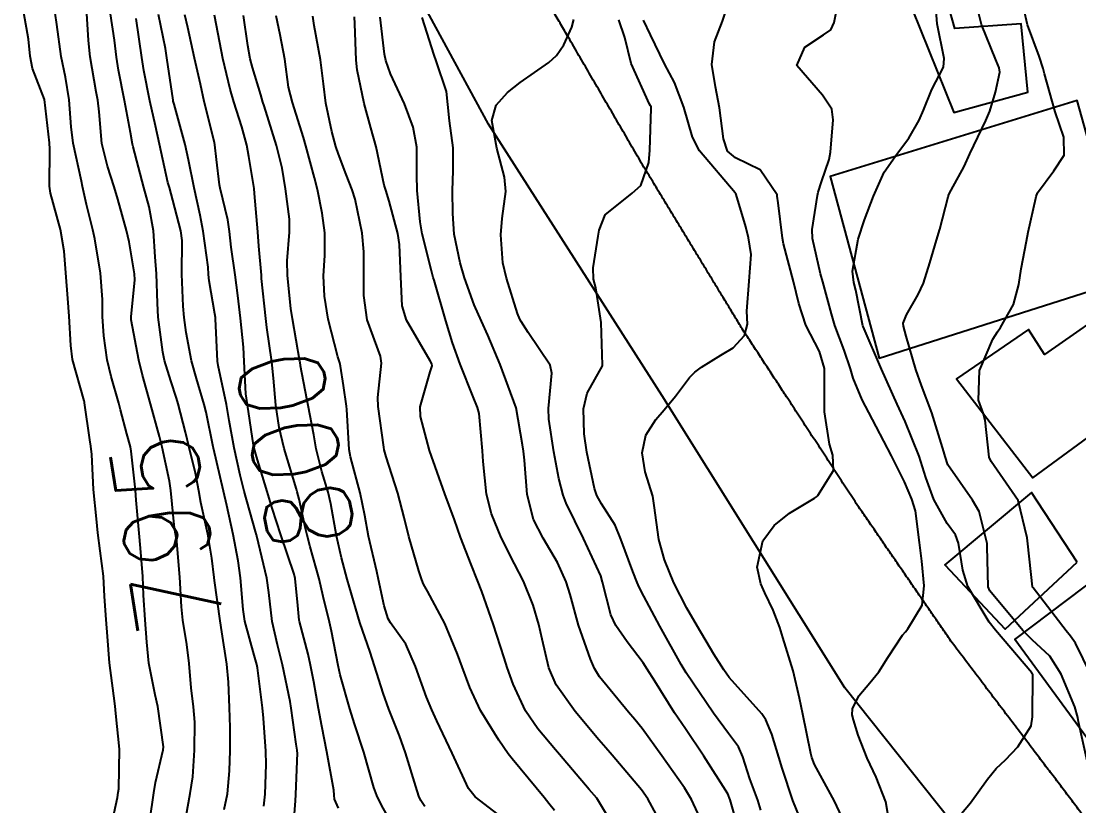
# Model space of a CAD drawing. Header units: metres. Extents: x 307586 to 320046, y 7427249 to 7434250.
# Drawn here: x 319247.46 to 319296.4, y 7429128.2 to 7429164.49 of the extents above; entities that cross this region are included whole.
import ezdxf
from ezdxf.enums import TextEntityAlignment as Align

# ---------------------------------------------------------------- set-up
doc = ezdxf.new("R2010")
doc.units = ezdxf.units.M
doc.header["$MEASUREMENT"] = 0
for name, color, linetype in [('Cotas', 45, 'Continuous'), ('Curvas de Nivel 1m', 11, 'Continuous'), ('Curvas de Nivel 5m', 15, 'Continuous'), ('Edificações', 30, 'Continuous'), ('Vias Primárias', 230, 'Continuous')]:
    doc.layers.add(name, color=color, linetype=linetype)
doc.styles.add('Style-STANDARD', font='STANDARD.shx')

msp = doc.modelspace()

# ---------------------------------------------------------------- linework, layer by layer
at = {"layer": 'Curvas de Nivel 1m', "flags": 128}
for points, elevation in [([(319287.757, 7429126.764), (319287.476, 7429128.387), (319287.032, 7429129.53), (319286.615, 7429130.396), (319286.194, 7429131.465), (319285.971, 7429132.174), (319285.92, 7429132.404), (319285.931, 7429132.68), (319286.216, 7429133.285), (319286.737, 7429133.883), (319287.15, 7429134.391), (319287.561, 7429135.066), (319288.25, 7429136.085), (319288.379, 7429136.251), (319288.485, 7429136.378), (319289.151, 7429137.484), (319289.249, 7429138.37), (319289.145, 7429139.521), (319289.034, 7429140.373), (319288.848, 7429141.844), (319288.679, 7429142.376), (319288.335, 7429143.182), (319287.729, 7429144.386), (319287.022, 7429145.738), (319286.68, 7429146.397), (319286.379, 7429146.98), (319285.954, 7429147.972), (319285.832, 7429148.408), (319285.545, 7429149.273), (319285.12, 7429150.42), (319284.962, 7429150.956), (319284.554, 7429152.428), (319284.449, 7429152.811), (319284.081, 7429154.434), (319284.058, 7429154.854), (319284.309, 7429156.432), (319284.341, 7429156.585), (319284.499, 7429157.061), (319284.85, 7429158.086), (319284.912, 7429158.426), (319285.034, 7429159.929), (319284.976, 7429160.426), (319284.549, 7429161.062), (319283.353, 7429162.442), (319283.725, 7429163.289), (319284.584, 7429163.86), (319284.927, 7429164.087), (319285.074, 7429164.425), (319285.328, 7429165.7)], 811), ([(319290.138, 7429126.864), (319291.388, 7429128.342), (319292.174, 7429129.429), (319292.58, 7429129.925), (319293.008, 7429130.322), (319293.581, 7429130.924), (319294.199, 7429131.904), (319294.262, 7429132.309), (319294.271, 7429134.271), (319294.26, 7429134.31), (319294.25, 7429134.326), (319294.233, 7429134.346), (319292.548, 7429136.327), (319292.258, 7429136.693), (319291.272, 7429138.345), (319291.038, 7429139.097), (319290.842, 7429140.352), (319290.689, 7429140.736), (319290.312, 7429141.257), (319289.691, 7429142.366), (319289.33, 7429143.378), (319289.02, 7429144.373), (319288.369, 7429145.976), (319288.176, 7429146.382), (319287.99, 7429146.771), (319287.275, 7429148.391), (319286.422, 7429150.372), (319286.413, 7429150.4), (319286.084, 7429152.05), (319285.998, 7429152.407), (319285.935, 7429152.923), (319286.197, 7429154.404), (319286.482, 7429155.3), (319286.895, 7429156.404), (319287.401, 7429157.505), (319288.009, 7429158.388), (319288.53, 7429159.086), (319289.009, 7429159.905), (319289.21, 7429160.373), (319289.599, 7429161.323), (319290.133, 7429162.364), (319290.169, 7429162.764), (319289.853, 7429164.367), (319289.782, 7429165.187)], 812), ([(319296.788, 7429130.274), (319296.391, 7429132.088), (319296.362, 7429132.278), (319296.21, 7429132.773), (319295.591, 7429134.29), (319295.057, 7429135.114), (319294.249, 7429135.875), (319293.81, 7429136.314), (319292.28, 7429138.139), (319292.204, 7429138.331), (319292.167, 7429140.198), (319292.162, 7429140.332), (319291.79, 7429141.81), (319291.484, 7429142.343), (319290.347, 7429143.976), (319290.211, 7429144.361), (319290.151, 7429144.566), (319289.606, 7429146.368), (319289.126, 7429147.638), (319288.862, 7429148.375), (319288.418, 7429149.923), (319288.293, 7429150.381), (319288.281, 7429150.525), (319288.428, 7429150.903), (319288.961, 7429151.852), (319289.213, 7429152.372), (319289.507, 7429153.32), (319289.817, 7429154.367), (319289.97, 7429154.873), (319290.35, 7429156.361), (319290.389, 7429156.467), (319290.498, 7429156.667), (319291.099, 7429157.767), (319291.361, 7429158.347), (319292.099, 7429159.897), (319292.29, 7429160.334), (319292.552, 7429161.208), (319292.751, 7429162.138), (319292.724, 7429162.328), (319292.569, 7429162.702), (319291.893, 7429164.341), (319291.636, 7429165.378)], 813), ([(319296.965, 7429134.273), (319296.247, 7429135.717), (319296.019, 7429136.052), (319295.821, 7429136.286), (319294.282, 7429138.281), (319294.265, 7429138.31), (319294.261, 7429138.333), (319294.039, 7429140.313), (319294.019, 7429140.6), (319293.592, 7429142.317), (319292.35, 7429144.118), (319292.247, 7429144.332), (319292.07, 7429146.034), (319291.988, 7429146.336), (319291.756, 7429146.966), (319291.802, 7429148.339), (319292.417, 7429149.776), (319292.632, 7429150.117), (319292.783, 7429150.326), (319293.374, 7429151.38), (319293.621, 7429152.318), (319293.742, 7429153.028), (319293.982, 7429154.315), (319294.063, 7429154.728), (319294.415, 7429156.311), (319294.43, 7429156.375), (319294.497, 7429156.551), (319295.245, 7429157.566), (319295.726, 7429158.298), (319295.705, 7429159.124), (319295.302, 7429160.302), (319294.809, 7429162.059), (319294.752, 7429162.308), (319294.571, 7429162.872), (319294.033, 7429164.316), (319293.852, 7429165.066)], 814), ([(319251.54, 7429126.819), (319251.915, 7429128.578), (319251.956, 7429128.813), (319251.978, 7429128.99), (319252.009, 7429130.813), (319251.846, 7429132.462), (319251.805, 7429132.816), (319251.748, 7429133.279), (319251.546, 7429134.82), (319251.461, 7429136.038), (319251.389, 7429136.823), (319251.314, 7429137.875), (319251.266, 7429138.825), (319251.121, 7429139.997), (319251.015, 7429140.829), (319250.946, 7429141.468), (319250.814, 7429142.833), (319250.732, 7429144.449), (319250.69, 7429144.835), (319250.64, 7429145.12), (319250.4, 7429146.84), (319250.397, 7429146.863), (319250.374, 7429146.927), (319249.84, 7429148.846), (319249.755, 7429149.494), (319249.691, 7429150.847), (319249.624, 7429151.656), (319249.525, 7429152.849), (319249.45, 7429153.858), (319249.279, 7429154.852), (319248.817, 7429156.529), (319248.767, 7429156.857), (319248.791, 7429158.576), (319248.771, 7429158.857), (319248.543, 7429160.86), (319247.986, 7429162.297), (319247.882, 7429162.87), (319247.794, 7429163.652), (319247.593, 7429164.875)], 793), ([(319253.419, 7429127.519), (319253.601, 7429128.796), (319253.683, 7429129.272), (319254.037, 7429130.791), (319254.042, 7429130.934), (319253.781, 7429132.794), (319253.667, 7429133.339), (319253.371, 7429134.799), (319253.274, 7429135.768), (319253.197, 7429136.801), (319253.12, 7429137.946), (319253.088, 7429138.802), (319252.984, 7429140.112), (319252.915, 7429140.804), (319252.787, 7429142.336), (319252.746, 7429142.806), (319252.548, 7429144.61), (319252.515, 7429144.808), (319252.359, 7429145.41), (319252.063, 7429146.508), (319251.982, 7429146.816), (319251.627, 7429148.063), (319251.445, 7429148.824), (319251.295, 7429149.941), (319251.233, 7429150.828), (319251.218, 7429151.615), (319251.137, 7429152.83), (319250.877, 7429154.423), (319250.782, 7429154.835), (319250.718, 7429155.079), (319250.485, 7429156.005), (319250.304, 7429156.842), (319250.248, 7429157.089), (319249.867, 7429158.846), (319249.775, 7429159.597), (319249.687, 7429160.849), (319249.506, 7429161.898), (319249.312, 7429162.853), (319249.111, 7429164.329), (319249.031, 7429164.856)], 794), ([(319256.862, 7429128.037), (319257.004, 7429128.751), (319257.104, 7429129.816), (319257.129, 7429130.751), (319257.126, 7429131.818), (319257.095, 7429132.751), (319257.049, 7429133.923), (319256.972, 7429134.753), (319256.75, 7429136.253), (319256.669, 7429136.756), (319256.407, 7429138.623), (319256.392, 7429138.759), (319256.286, 7429139.65), (319256.092, 7429140.763), (319255.771, 7429142.222), (319255.676, 7429142.77), (319255.523, 7429143.584), (319255.236, 7429144.777), (319255.063, 7429145.483), (319254.729, 7429146.785), (319254.648, 7429147.058), (319254.384, 7429147.862), (319254.1, 7429148.793), (319254.01, 7429149.183), (319253.795, 7429150.796), (319253.771, 7429151.455), (319253.719, 7429152.797), (319253.668, 7429153.584), (319253.592, 7429154.799), (319253.389, 7429155.896), (319253.141, 7429156.804), (319252.645, 7429158.675), (319252.615, 7429158.809), (319252.521, 7429159.34), (319252.251, 7429160.814), (319251.964, 7429162.226), (319251.872, 7429162.82), (319251.784, 7429163.613), (319251.601, 7429164.825)], 796), ([(319258.692, 7429128.19), (319258.76, 7429128.734), (319258.795, 7429130.113), (319258.789, 7429130.734), (319258.683, 7429132.25), (319258.633, 7429132.736), (319258.391, 7429134.578), (319258.361, 7429134.739), (319258.237, 7429135.168), (319257.814, 7429136.744), (319257.728, 7429137.275), (319257.608, 7429138.747), (319257.508, 7429139.525), (319257.272, 7429140.75), (319256.984, 7429142.086), (319256.827, 7429142.755), (319256.366, 7429144.747), (319256.353, 7429144.81), (319256.016, 7429146.412), (319255.927, 7429146.767), (319255.575, 7429147.963), (319255.351, 7429148.776), (319255.095, 7429150.097), (319255.009, 7429150.781), (319254.955, 7429151.311), (319254.899, 7429152.785), (319254.91, 7429154.342), (319254.855, 7429154.786), (319254.487, 7429156.207), (319254.319, 7429156.792), (319254.254, 7429157.034), (319253.859, 7429158.797), (319253.674, 7429159.65), (319253.423, 7429160.801), (319253.146, 7429162.216), (319253.048, 7429162.805), (319252.783, 7429164.616)], 797), ([(319260.032, 7429126.823), (319260.15, 7429128.423), (319260.167, 7429128.72), (319260.246, 7429130.655), (319260.236, 7429130.719), (319260.231, 7429130.767), (319260.186, 7429131.048), (319259.953, 7429132.723), (319259.906, 7429133.025), (319259.557, 7429134.727), (319259.32, 7429135.651), (319259.082, 7429136.732), (319258.927, 7429138.072), (319258.831, 7429138.734), (319258.372, 7429140.67), (319258.348, 7429140.74), (319258.304, 7429140.886), (319257.777, 7429142.745), (319257.595, 7429143.487), (319257.32, 7429144.75), (319257.093, 7429146.026), (319256.957, 7429146.754), (319256.577, 7429148.572), (319256.55, 7429148.758), (319256.458, 7429150.724), (319256.457, 7429150.76), (319256.452, 7429150.788), (319256.425, 7429150.959), (319256.154, 7429152.487), (319256.135, 7429152.773), (319256.116, 7429153.106), (319255.891, 7429154.776), (319255.746, 7429155.512), (319255.464, 7429156.78), (319255.212, 7429158.077), (319255.057, 7429158.785), (319254.541, 7429160.646), (319254.503, 7429160.79), (319254.492, 7429160.842), (319254.205, 7429162.794), (319254.135, 7429163.229), (319253.824, 7429164.798)], 798), ([(319262.147, 7429128.093), (319261.96, 7429128.502), (319261.94, 7429128.693), (319261.925, 7429128.924), (319261.608, 7429130.699), (319261.37, 7429131.877), (319261.22, 7429132.705), (319260.998, 7429133.932), (319260.849, 7429134.711), (319260.74, 7429135.215), (319260.338, 7429136.719), (319260.322, 7429136.788), (319260.26, 7429137.463), (319260.134, 7429138.721), (319260.089, 7429138.909), (319259.482, 7429140.728), (319259.083, 7429141.964), (319258.851, 7429142.735), (319258.347, 7429144.349), (319258.242, 7429144.741), (319258.22, 7429144.876), (319257.931, 7429146.744), (319257.863, 7429147.26), (319257.781, 7429148.746), (319257.744, 7429149.406), (319257.607, 7429150.748), (319257.49, 7429151.806), (319257.359, 7429152.756), (319257.179, 7429154.043), (319257.104, 7429154.761), (319257.025, 7429155.309), (319256.673, 7429156.767), (319256.643, 7429156.916), (319256.506, 7429158.092), (319256.421, 7429158.771), (319256.401, 7429158.885), (319255.935, 7429160.776), (319255.753, 7429161.576), (319255.481, 7429162.781), (319255.172, 7429164.196), (319255.034, 7429164.786)], 799), ([(319266.148, 7429128.167), (319265.954, 7429128.446), (319265.86, 7429128.644), (319265.717, 7429129.09), (319265.246, 7429130.654), (319264.965, 7429131.433), (319264.482, 7429132.666), (319264.214, 7429133.415), (319263.819, 7429134.674), (319263.607, 7429135.309), (319263.126, 7429136.681), (319262.649, 7429138.307), (319262.549, 7429138.687), (319262.288, 7429139.666), (319262.047, 7429140.694), (319261.789, 7429142.17), (319261.67, 7429142.7), (319261.38, 7429143.662), (319261.12, 7429144.708), (319261.004, 7429145.355), (319260.744, 7429146.714), (319260.68, 7429147.019), (319260.391, 7429148.553), (319260.367, 7429148.72), (319260.359, 7429148.755), (319260.013, 7429150.724), (319259.945, 7429151.208), (319259.789, 7429152.727), (319259.775, 7429153.405), (319259.883, 7429154.726), (319259.874, 7429155.331), (319259.698, 7429156.728), (319259.536, 7429157.696), (319259.282, 7429158.732), (319258.705, 7429160.573), (319258.651, 7429160.739), (319258.546, 7429161.077), (319258.159, 7429162.346), (319258.062, 7429162.748), (319257.954, 7429163.368), (319257.757, 7429164.753)], 801), ([(319270.14, 7429127.335), (319268.463, 7429128.617), (319268.159, 7429129.001), (319267.408, 7429130.628), (319266.7, 7429132.133), (319266.459, 7429132.637), (319266.212, 7429133.231), (319265.712, 7429134.648), (319265.264, 7429135.676), (319264.552, 7429136.666), (319264.44, 7429136.852), (319264.261, 7429137.455), (319263.998, 7429138.673), (319263.914, 7429139.038), (319263.537, 7429140.678), (319263.36, 7429141.632), (319263.147, 7429142.682), (319262.7, 7429144.334), (319262.635, 7429144.687), (319262.536, 7429146.523), (319262.519, 7429146.689), (319262.382, 7429147.64), (319262.234, 7429148.535), (319262.202, 7429148.693), (319262.12, 7429148.971), (319261.665, 7429150.701), (319261.498, 7429151.768), (319261.455, 7429152.705), (319261.51, 7429153.651), (319261.512, 7429154.704), (319261.387, 7429155.611), (319261.172, 7429156.71), (319261.032, 7429157.246), (319260.631, 7429158.718), (319260.519, 7429159.105), (319260.012, 7429160.725), (319259.837, 7429161.44), (319259.656, 7429162.729), (319259.452, 7429163.859), (319259.255, 7429164.733)], 802), ([(319272.147, 7429127.985), (319271.885, 7429128.309), (319271.662, 7429128.577), (319270.179, 7429130.366), (319269.999, 7429130.602), (319269.559, 7429131.236), (319268.715, 7429132.615), (319268.219, 7429133.673), (319267.863, 7429134.624), (319267.646, 7429135.219), (319267.066, 7429136.632), (319266.268, 7429138.124), (319266.079, 7429138.451), (319265.998, 7429138.644), (319265.864, 7429139.061), (319265.395, 7429140.654), (319265.183, 7429141.528), (319264.889, 7429142.662), (319264.348, 7429144.347), (319264.263, 7429144.671), (319264.244, 7429144.781), (319263.979, 7429146.674), (319263.97, 7429147.081), (319264.137, 7429148.673), (319264.082, 7429148.989), (319263.476, 7429150.679), (319263.316, 7429151.799), (319263.317, 7429152.681), (319263.323, 7429153.819), (319263.248, 7429154.682), (319262.918, 7429156.256), (319262.78, 7429156.687), (319262.5, 7429157.403), (319262.146, 7429158.333), (319262.029, 7429158.697), (319261.837, 7429159.386), (319261.555, 7429160.705), (319261.445, 7429161.599), (319261.311, 7429162.709), (319261.017, 7429164.283), (319260.961, 7429164.714)], 803), ([(319274.871, 7429127.27), (319274.152, 7429128.48), (319274.099, 7429128.551), (319273.751, 7429128.962), (319272.375, 7429130.568), (319272.185, 7429130.789), (319271.372, 7429131.759), (319270.794, 7429132.591), (319270.221, 7429133.826), (319269.945, 7429134.603), (319269.804, 7429135.037), (319269.307, 7429136.609), (319268.777, 7429138.105), (319268.582, 7429138.617), (319268.284, 7429139.367), (319267.789, 7429140.625), (319267.507, 7429141.432), (319267.07, 7429142.633), (319266.353, 7429144.64), (319265.933, 7429146.211), (319265.927, 7429146.647), (319266.389, 7429148.268), (319266.475, 7429148.556), (319266.459, 7429148.639), (319266.395, 7429148.779), (319265.296, 7429150.657), (319265.092, 7429151.323), (319265.029, 7429152.661), (319264.969, 7429154.159), (319264.884, 7429154.666), (319264.488, 7429156.172), (319264.335, 7429156.672), (319264.261, 7429156.907), (319263.885, 7429158.676), (319263.644, 7429159.56), (319263.341, 7429160.682), (319263.011, 7429162.233), (319262.956, 7429162.686), (319262.902, 7429164.373), (319262.887, 7429164.687)], 804), ([(319278.775, 7429127.865), (319278.481, 7429128.497), (319278.161, 7429129.025), (319277.105, 7429130.511), (319276.195, 7429131.771), (319275.864, 7429132.19), (319275.571, 7429132.529), (319274.227, 7429134.171), (319273.988, 7429134.552), (319273.807, 7429134.984), (319273.25, 7429136.56), (319272.862, 7429137.969), (319272.688, 7429138.566), (319272.286, 7429139.455), (319271.621, 7429140.58), (319271.174, 7429141.449), (319270.872, 7429142.592), (319270.75, 7429144.191), (319270.706, 7429144.595), (319270.656, 7429144.896), (319270.373, 7429146.6), (319269.62, 7429148.608), (319269.061, 7429149.966), (319268.759, 7429150.617), (319268.43, 7429151.378), (319267.98, 7429152.625), (319267.77, 7429153.313), (319267.503, 7429154.635), (319267.44, 7429155.593), (319267.422, 7429156.636), (319267.446, 7429157.579), (319267.45, 7429158.636), (319267.286, 7429159.884), (319267.201, 7429160.64), (319267.142, 7429161.234), (319266.672, 7429162.648), (319266.567, 7429162.911), (319266.02, 7429164.656)], 806), ([(319280.682, 7429127.015), (319280.269, 7429128.478), (319280.157, 7429128.749), (319279.045, 7429130.491), (319278.195, 7429131.755), (319277.696, 7429132.505), (319276.78, 7429133.959), (319276.433, 7429134.518), (319276.236, 7429134.814), (319275.504, 7429135.79), (319274.984, 7429136.539), (319274.755, 7429137.04), (319274.368, 7429138.549), (319274.277, 7429138.834), (319273.48, 7429140.558), (319272.683, 7429142.202), (319272.537, 7429142.568), (319272.334, 7429143.332), (319272.108, 7429144.574), (319271.879, 7429146.088), (319271.867, 7429146.578), (319272.025, 7429148.211), (319271.945, 7429148.577), (319270.92, 7429150.088), (319270.591, 7429150.597), (319270.532, 7429150.707), (319270.427, 7429150.964), (319269.922, 7429152.605), (319269.749, 7429153.312), (319269.661, 7429154.608), (319269.725, 7429155.363), (319269.886, 7429156.606), (319269.832, 7429157.274), (319269.472, 7429158.61), (319269.243, 7429159.902), (319269.437, 7429160.611), (319269.967, 7429161.187), (319270.553, 7429161.654), (319271.884, 7429162.58), (319272.234, 7429162.909), (319272.575, 7429163.391), (319272.938, 7429164.216), (319273.031, 7429164.566)], 807), ([(319281.69, 7429127.998), (319281.542, 7429128.459), (319281.178, 7429129.454), (319280.859, 7429130.47), (319280.648, 7429130.934), (319280.194, 7429131.545), (319279.494, 7429132.487), (319278.231, 7429134.351), (319278.136, 7429134.501), (319277.999, 7429134.739), (319277.013, 7429136.512), (319276.267, 7429137.901), (319276.054, 7429138.307), (319275.968, 7429138.525), (319275.767, 7429139.041), (319275.215, 7429140.536), (319274.953, 7429141.184), (319274.319, 7429142.159), (319274.103, 7429142.552), (319273.998, 7429142.883), (319273.64, 7429144.557), (319273.51, 7429145.41), (319273.479, 7429146.559), (319273.655, 7429147.282), (319274.357, 7429148.55), (319274.366, 7429148.577), (319274.295, 7429150.551), (319274.048, 7429152.163), (319273.948, 7429152.555), (319273.929, 7429153.077), (319274.154, 7429154.553), (319274.21, 7429154.818), (319274.483, 7429155.54), (319275.736, 7429156.538), (319276.142, 7429156.888), (319276.507, 7429157.947), (319276.55, 7429158.529), (319276.615, 7429160.455), (319276.606, 7429160.529), (319276.586, 7429160.572), (319276.544, 7429160.653), (319275.687, 7429162.539), (319275.395, 7429163.727), (319275.121, 7429164.545)], 808), ([(319283.897, 7429126.67), (319283.166, 7429128.44), (319282.679, 7429129.941), (319282.527, 7429130.447), (319282.193, 7429131.507), (319281.921, 7429132.175), (319281.73, 7429132.457), (319280.228, 7429134.14), (319279.97, 7429134.483), (319279.509, 7429135.218), (319278.756, 7429136.495), (319278.261, 7429137.336), (319277.665, 7429138.506), (319277.224, 7429139.575), (319276.964, 7429140.513), (319276.746, 7429142.088), (319276.688, 7429142.516), (319276.34, 7429143.639), (319276.194, 7429144.522), (319276.361, 7429145.344), (319276.823, 7429146.06), (319277.22, 7429146.512), (319277.738, 7429147.148), (319278.388, 7429148.012), (319278.629, 7429148.26), (319278.941, 7429148.495), (319279.842, 7429149.045), (319280.407, 7429149.386), (319280.94, 7429149.948), (319281.069, 7429150.47), (319281.04, 7429151.082), (319281.142, 7429152.47), (319281.236, 7429153.694), (319281.117, 7429154.47), (319280.987, 7429154.981), (319280.548, 7429156.479), (319280.527, 7429156.513), (319280.494, 7429156.543), (319278.847, 7429158.497), (319278.522, 7429159.118), (319278.119, 7429160.506), (319277.691, 7429161.65), (319277.234, 7429162.52), (319276.583, 7429163.855), (319276.261, 7429164.533)], 809)]:
    msp.add_lwpolyline(points, dxfattribs=dict(at, elevation=elevation))
at = {"layer": 'Curvas de Nivel 5m', "flags": 128}
for points, elevation in [([(319255.102, 7429127.735), (319255.287, 7429128.773), (319255.402, 7429129.534), (319255.485, 7429130.77), (319255.497, 7429132.071), (319255.436, 7429132.771), (319255.327, 7429133.662), (319255.235, 7429134.775), (319255.13, 7429135.665), (319254.941, 7429136.78), (319254.875, 7429137.397), (319254.805, 7429138.782), (319254.659, 7429140.423), (319254.599, 7429140.786), (319254.564, 7429141.044), (319254.394, 7429142.789), (319254.329, 7429143.216), (319253.993, 7429144.794), (319253.864, 7429145.288), (319253.44, 7429146.799), (319253.075, 7429148.114), (319252.908, 7429148.805), (319252.555, 7429150.675), (319252.548, 7429150.809), (319252.715, 7429152.532), (319252.706, 7429152.807), (319252.465, 7429154.281), (319252.34, 7429154.812), (319251.932, 7429156.263), (319251.772, 7429156.821), (319251.458, 7429157.781), (319251.199, 7429158.83), (319251.068, 7429160.299), (319251.003, 7429160.833), (319250.931, 7429161.218), (319250.65, 7429162.839), (319250.574, 7429163.597), (319250.498, 7429164.841)], 795), ([(319264.709, 7429127.232), (319264.148, 7429128.204), (319263.913, 7429128.672), (319263.779, 7429129.053), (319263.315, 7429130.679), (319262.891, 7429131.988), (319262.663, 7429132.685), (319262.226, 7429134.255), (319262.131, 7429134.692), (319261.826, 7429136.274), (319261.726, 7429136.698), (319261.444, 7429137.882), (319261.259, 7429138.705), (319260.835, 7429140.171), (319260.689, 7429140.714), (319260.62, 7429141.029), (319260.32, 7429142.378), (319260.235, 7429142.721), (319260.201, 7429142.845), (319259.634, 7429144.727), (319259.399, 7429145.694), (319259.242, 7429146.731), (319259.137, 7429147.981), (319259.058, 7429148.733), (319258.836, 7429150.317), (319258.781, 7429150.736), (319258.589, 7429152.59), (319258.578, 7429152.739), (319258.463, 7429154.078), (319258.412, 7429154.741), (319258.265, 7429156.517), (319258.237, 7429156.744), (319257.993, 7429158.233), (319257.9, 7429158.749), (319257.678, 7429159.6), (319257.305, 7429160.759), (319257.134, 7429161.346), (319256.8, 7429162.766), (319256.58, 7429163.887), (319256.406, 7429164.772)], 800), ([(319276.84, 7429127.819), (319276.462, 7429128.517), (319276.159, 7429128.941), (319274.811, 7429130.541), (319274.518, 7429130.877), (319274.19, 7429131.252), (319273.1, 7429132.561), (319272.221, 7429133.794), (319271.874, 7429134.575), (319271.568, 7429135.902), (319271.416, 7429136.583), (319271.15, 7429137.475), (319270.707, 7429138.593), (319270.285, 7429139.398), (319269.668, 7429140.606), (319269.227, 7429141.698), (319268.995, 7429142.613), (319268.834, 7429144.127), (319268.805, 7429144.615), (319268.649, 7429146.339), (319268.574, 7429146.618), (319268.378, 7429147.109), (319267.772, 7429148.626), (319267.422, 7429149.616), (319267.112, 7429150.633), (319266.575, 7429152.506), (319266.532, 7429152.639), (319266.447, 7429152.942), (319266.023, 7429154.654), (319265.92, 7429155.214), (319265.789, 7429156.657), (319265.772, 7429157.386), (319265.769, 7429158.657), (319265.597, 7429159.589), (319265.196, 7429160.663), (319264.557, 7429162.053), (319264.333, 7429162.672), (319264.28, 7429162.96), (319264.081, 7429164.675)], 805), ([(319285.433, 7429127.698), (319285.092, 7429128.416), (319284.178, 7429130.106), (319284.047, 7429130.431), (319283.997, 7429130.619), (319283.625, 7429132.436), (319283.479, 7429133.172), (319283.191, 7429134.44), (319282.71, 7429135.984), (319282.56, 7429136.447), (319282.261, 7429137.256), (319281.87, 7429138.057), (319281.683, 7429138.459), (319281.514, 7429139.232), (319281.778, 7429140.458), (319282.31, 7429141.164), (319283.02, 7429141.739), (319284.172, 7429142.432), (319284.264, 7429142.491), (319284.325, 7429142.55), (319285.046, 7429143.715), (319285.015, 7429144.42), (319284.867, 7429144.931), (319284.633, 7429146.426), (319284.636, 7429146.686), (319284.636, 7429148.426), (319284.405, 7429149.205), (319283.764, 7429150.437), (319283.445, 7429151.428), (319283.2, 7429152.442), (319282.732, 7429154.184), (319282.684, 7429154.448), (319282.489, 7429156.085), (319282.446, 7429156.404), (319282.438, 7429156.451), (319281.66, 7429157.618), (319280.51, 7429158.172), (319280.151, 7429158.484), (319279.957, 7429159.05), (319279.783, 7429160.488), (319279.585, 7429161.457), (319279.423, 7429162.491), (319279.537, 7429163.532), (319279.907, 7429164.487), (319280.078, 7429165.006)], 810)]:
    msp.add_lwpolyline(points, dxfattribs=dict(at, elevation=elevation))
at = {"layer": 'Edificações'}
for points in [[(319291.814, 7429174.857), (319289.289, 7429174.942), (319289.118, 7429179.088), (319270.034, 7429176.994), (319271.061, 7429172.848), (319279.491, 7429173.19), (319279.489, 7429165.399), (319288.69, 7429165.05), (319290.616, 7429160.263), (319294.039, 7429161.203), (319293.739, 7429164.366), (319290.659, 7429164.152), (319289.931, 7429166.802), (319292.199, 7429166.888), (319291.814, 7429174.857)], [(319298.641, 7429152.556), (319296.329, 7429160.827), (319284.896, 7429157.301), (319287.166, 7429148.904), (319298.641, 7429152.556)], [(319300.691, 7429148.07), (319298.442, 7429151.607), (319294.817, 7429149.069), (319294.068, 7429150.234), (319290.735, 7429147.945), (319294.276, 7429143.368), (319300.691, 7429148.07)], [(319322.456, 7429106.516), (319310.091, 7429115.567), (319315.537, 7429122.854), (319310.708, 7429126.241), (319313.893, 7429131.269), (319311.735, 7429134.862), (319314.407, 7429139.993), (319310.4, 7429143.996), (319303.31, 7429138.454), (319306.187, 7429133.425), (319300.234, 7429126.632), (319293.447, 7429135.888), (319311.941, 7429149.845), (319322.524, 7429133.835), (319316.77, 7429124.291), (319321.804, 7429118.749)], [(319296.32, 7429139.471), (319294.217, 7429142.688), (319290.208, 7429139.34), (319292.987, 7429136.377), (319296.32, 7429139.471)]]:
    msp.add_lwpolyline(points, dxfattribs=at)
at = {"layer": 'Vias Primárias', "elevation": 5.213}
msp.add_lwpolyline([(319329.201, 7429096.903, -0.063358), (319318.53, 7429100.942, -0.05644), (319307.479, 7429108.521), (319295.992, 7429120.576), (319285.575, 7429133.651), (319277.115, 7429147.16), (319269.094, 7429159.728), (319264.8, 7429167.629), (319260.192, 7429181.446), (319253.123, 7429199.433), (319248.459, 7429210.771), (319242.98, 7429228.542), (319240.047, 7429246.189), (319239.665, 7429248.414)], format="xyb", dxfattribs=at)
msp.add_lwpolyline([(319329.201, 7429096.903, -0.063358), (319318.53, 7429100.942, -0.05644), (319307.479, 7429108.521), (319295.992, 7429120.576), (319285.575, 7429133.651), (319277.115, 7429147.16), (319269.094, 7429159.728), (319264.8, 7429167.629), (319260.192, 7429181.446), (319253.123, 7429199.433), (319248.459, 7429210.771), (319242.98, 7429228.542), (319240.047, 7429246.189), (319239.665, 7429248.414)], format="xyb", dxfattribs=at)
at = {"layer": 'Vias Primárias'}
msp.add_rational_spline([(319426.323, 7429109.899), (319424.377, 7429109.647), (319422.432, 7429109.394), (319416.523, 7429108.203), (319410.614, 7429107.011), (319404.755, 7429105.698), (319398.897, 7429104.386), (319392.541, 7429103.022), (319386.185, 7429101.659), (319380.519, 7429100.639), (319374.853, 7429099.619), (319369.129, 7429099.533), (319363.405, 7429099.446), (319354.074, 7429099.873), (319344.743, 7429100.3), (319338.643, 7429100.759), (319332.544, 7429101.218), (319328.065, 7429102.546), (319323.587, 7429103.875), (319320.368, 7429105.51), (319317.149, 7429107.144), (319313.761, 7429110.005), (319310.372, 7429112.865), (319306.814, 7429116.644), (319303.256, 7429120.422), (319299.867, 7429124.169), (319296.478, 7429127.916), (319293.481, 7429131.866), (319290.484, 7429135.815), (319288.306, 7429138.983), (319286.127, 7429142.151), (319283.487, 7429146.188), (319280.847, 7429150.225), (319278.549, 7429154.005), (319276.251, 7429157.784), (319273.901, 7429161.822), (319271.55, 7429165.86), (319270.205, 7429169.198), (319268.859, 7429172.536), (319267.361, 7429176.809), (319265.863, 7429181.081), (319263.803, 7429185.715), (319261.743, 7429190.348), (319260.499, 7429193.807), (319259.255, 7429197.267), (319257.635, 7429201.779), (319256.016, 7429206.291), (319254.959, 7429209.493), (319253.903, 7429212.696), (319252.608, 7429217.641), (319251.313, 7429222.586), (319249.63, 7429230.009), (319247.946, 7429237.432), (319247.119, 7429242.953), (319246.291, 7429248.475), (319244.863, 7429256.11), (319243.434, 7429263.745), (319242.505, 7429268.482), (319241.575, 7429273.219), (319240.645, 7429284.077), (319239.715, 7429294.935), (319239.547, 7429303.076), (319239.378, 7429311.217), (319239.322, 7429320.308), (319239.267, 7429329.399), (319239.436, 7429339.335), (319239.605, 7429349.27), (319239.492, 7429352.682), (319239.379, 7429356.094), (319239.729, 7429368.018), (319240.079, 7429379.942), (319240.108, 7429382.838), (319240.138, 7429385.733), (319240.9, 7429390.728), (319241.663, 7429395.723), (319243.219, 7429400.503), (319244.775, 7429405.283), (319247.565, 7429413.858), (319255.515, 7429418.113), (319260.996, 7429421.046), (319267.212, 7429420.935), (319273.126, 7429420.829), (319278.59, 7429418.564), (319286.218, 7429415.46), (319293.846, 7429412.356), (319300.523, 7429409.214), (319307.2, 7429406.073), (319314.517, 7429402.997), (319321.835, 7429399.921), (319327.449, 7429397.561), (319328.97, 7429391.664)], [1, 1, 1, 1, 1, 1, 1, 1, 1, 1, 1, 1, 1, 1, 1, 1, 1, 1, 1, 1, 1, 1, 1, 1, 1, 1, 1, 1, 1, 1, 1, 1, 1, 1, 1, 1, 1, 1, 1, 1, 1, 1, 1, 1, 1, 1, 1, 1, 1, 1, 1, 1, 1, 1, 1, 1, 1, 1, 1, 1, 1, 1, 1, 1, 1, 1, 1, 1, 1, 1, 1, 1, 1, 1, 1, 1, 1, 0.927778470966, 1, 0.967754199408, 1, 0.982472319861, 1, 1, 1, 1, 1, 1, 1, 0.895992721189, 1], degree=2, knots=[28.805863, 28.805863, 28.805863, 29.242191, 29.242191, 30.242191, 30.242191, 31.242191, 31.242191, 32.242191, 32.242191, 33.242191, 33.242191, 34.242191, 34.242191, 35.242191, 35.242191, 36.242191, 36.242191, 37.242191, 37.242191, 38.242191, 38.242191, 39.242191, 39.242191, 40.242191, 40.242191, 41.242191, 41.242191, 42.242191, 42.242191, 43.242191, 43.242191, 44.242191, 44.242191, 45.242191, 45.242191, 46.242191, 46.242191, 47.242191, 47.242191, 48.242191, 48.242191, 49.242191, 49.242191, 50.242191, 50.242191, 51.242191, 51.242191, 52.242191, 52.242191, 53.242191, 53.242191, 54.242191, 54.242191, 55.242191, 55.242191, 56.242191, 56.242191, 57.242191, 57.242191, 58.242191, 58.242191, 59.242191, 59.242191, 60.242191, 60.242191, 61.242191, 61.242191, 62.242191, 62.242191, 63.242191, 63.242191, 64.242191, 64.242191, 65.242191, 65.242191, 66.242191, 66.242191, 67.006955, 67.006955, 67.516234, 67.516234, 67.891245, 67.891245, 68.891245, 68.891245, 69.891245, 69.891245, 70.891245, 70.891245, 71.811514, 71.811514, 71.811514], dxfattribs=at)
msp.add_rational_spline([(319426.323, 7429109.899), (319424.377, 7429109.647), (319422.432, 7429109.394), (319416.523, 7429108.203), (319410.614, 7429107.011), (319404.755, 7429105.698), (319398.897, 7429104.386), (319392.541, 7429103.022), (319386.185, 7429101.659), (319380.519, 7429100.639), (319374.853, 7429099.619), (319369.129, 7429099.533), (319363.405, 7429099.446), (319354.074, 7429099.873), (319344.743, 7429100.3), (319338.643, 7429100.759), (319332.544, 7429101.218), (319328.065, 7429102.546), (319323.587, 7429103.875), (319320.368, 7429105.51), (319317.149, 7429107.144), (319313.761, 7429110.005), (319310.372, 7429112.865), (319306.814, 7429116.644), (319303.256, 7429120.422), (319299.867, 7429124.169), (319296.478, 7429127.916), (319293.481, 7429131.866), (319290.484, 7429135.815), (319288.306, 7429138.983), (319286.127, 7429142.151), (319283.487, 7429146.188), (319280.847, 7429150.225), (319278.549, 7429154.005), (319276.251, 7429157.784), (319273.901, 7429161.822), (319271.55, 7429165.86), (319270.205, 7429169.198), (319268.859, 7429172.536), (319267.361, 7429176.809), (319265.863, 7429181.081), (319263.803, 7429185.715), (319261.743, 7429190.348), (319260.499, 7429193.807), (319259.255, 7429197.267), (319257.635, 7429201.779), (319256.016, 7429206.291), (319254.959, 7429209.493), (319253.903, 7429212.696), (319252.608, 7429217.641), (319251.313, 7429222.586), (319249.63, 7429230.009), (319247.946, 7429237.432), (319247.119, 7429242.953), (319246.291, 7429248.475), (319244.863, 7429256.11), (319243.434, 7429263.745), (319242.505, 7429268.482), (319241.575, 7429273.219), (319240.645, 7429284.077), (319239.715, 7429294.935), (319239.547, 7429303.076), (319239.378, 7429311.217), (319239.322, 7429320.308), (319239.267, 7429329.399), (319239.436, 7429339.335), (319239.605, 7429349.27), (319239.492, 7429352.682), (319239.379, 7429356.094), (319239.729, 7429368.018), (319240.079, 7429379.942), (319240.108, 7429382.838), (319240.138, 7429385.733), (319240.9, 7429390.728), (319241.663, 7429395.723), (319243.219, 7429400.503), (319244.775, 7429405.283), (319247.565, 7429413.858), (319255.515, 7429418.113), (319260.996, 7429421.046), (319267.212, 7429420.935), (319273.126, 7429420.829), (319278.59, 7429418.564), (319286.218, 7429415.46), (319293.846, 7429412.356), (319300.523, 7429409.214), (319307.2, 7429406.073), (319314.517, 7429402.997), (319321.835, 7429399.921), (319327.449, 7429397.561), (319328.97, 7429391.664)], [1, 1, 1, 1, 1, 1, 1, 1, 1, 1, 1, 1, 1, 1, 1, 1, 1, 1, 1, 1, 1, 1, 1, 1, 1, 1, 1, 1, 1, 1, 1, 1, 1, 1, 1, 1, 1, 1, 1, 1, 1, 1, 1, 1, 1, 1, 1, 1, 1, 1, 1, 1, 1, 1, 1, 1, 1, 1, 1, 1, 1, 1, 1, 1, 1, 1, 1, 1, 1, 1, 1, 1, 1, 1, 1, 1, 1, 0.927778470966, 1, 0.967754199408, 1, 0.982472319861, 1, 1, 1, 1, 1, 1, 1, 0.895992721189, 1], degree=2, knots=[28.805863, 28.805863, 28.805863, 29.242191, 29.242191, 30.242191, 30.242191, 31.242191, 31.242191, 32.242191, 32.242191, 33.242191, 33.242191, 34.242191, 34.242191, 35.242191, 35.242191, 36.242191, 36.242191, 37.242191, 37.242191, 38.242191, 38.242191, 39.242191, 39.242191, 40.242191, 40.242191, 41.242191, 41.242191, 42.242191, 42.242191, 43.242191, 43.242191, 44.242191, 44.242191, 45.242191, 45.242191, 46.242191, 46.242191, 47.242191, 47.242191, 48.242191, 48.242191, 49.242191, 49.242191, 50.242191, 50.242191, 51.242191, 51.242191, 52.242191, 52.242191, 53.242191, 53.242191, 54.242191, 54.242191, 55.242191, 55.242191, 56.242191, 56.242191, 57.242191, 57.242191, 58.242191, 58.242191, 59.242191, 59.242191, 60.242191, 60.242191, 61.242191, 61.242191, 62.242191, 62.242191, 63.242191, 63.242191, 64.242191, 64.242191, 65.242191, 65.242191, 66.242191, 66.242191, 67.006955, 67.006955, 67.516234, 67.516234, 67.891245, 67.891245, 68.891245, 68.891245, 69.891245, 69.891245, 70.891245, 70.891245, 71.811514, 71.811514, 71.811514], dxfattribs=at)

# ---------------------------------------------------------------- texts
at = {"layer": 'Cotas', "style": 'Style-STANDARD'}
for s, rotation, p in [('800', 101.1772, (319260.146, 7429144.665, 800)), ('795', 98.931, (319254.183, 7429140.775, 795))]:
    msp.add_text(s, height=4, rotation=rotation, dxfattribs=at).set_placement(p, align=Align.MIDDLE_CENTER)

doc.saveas('drawing.dxf')
